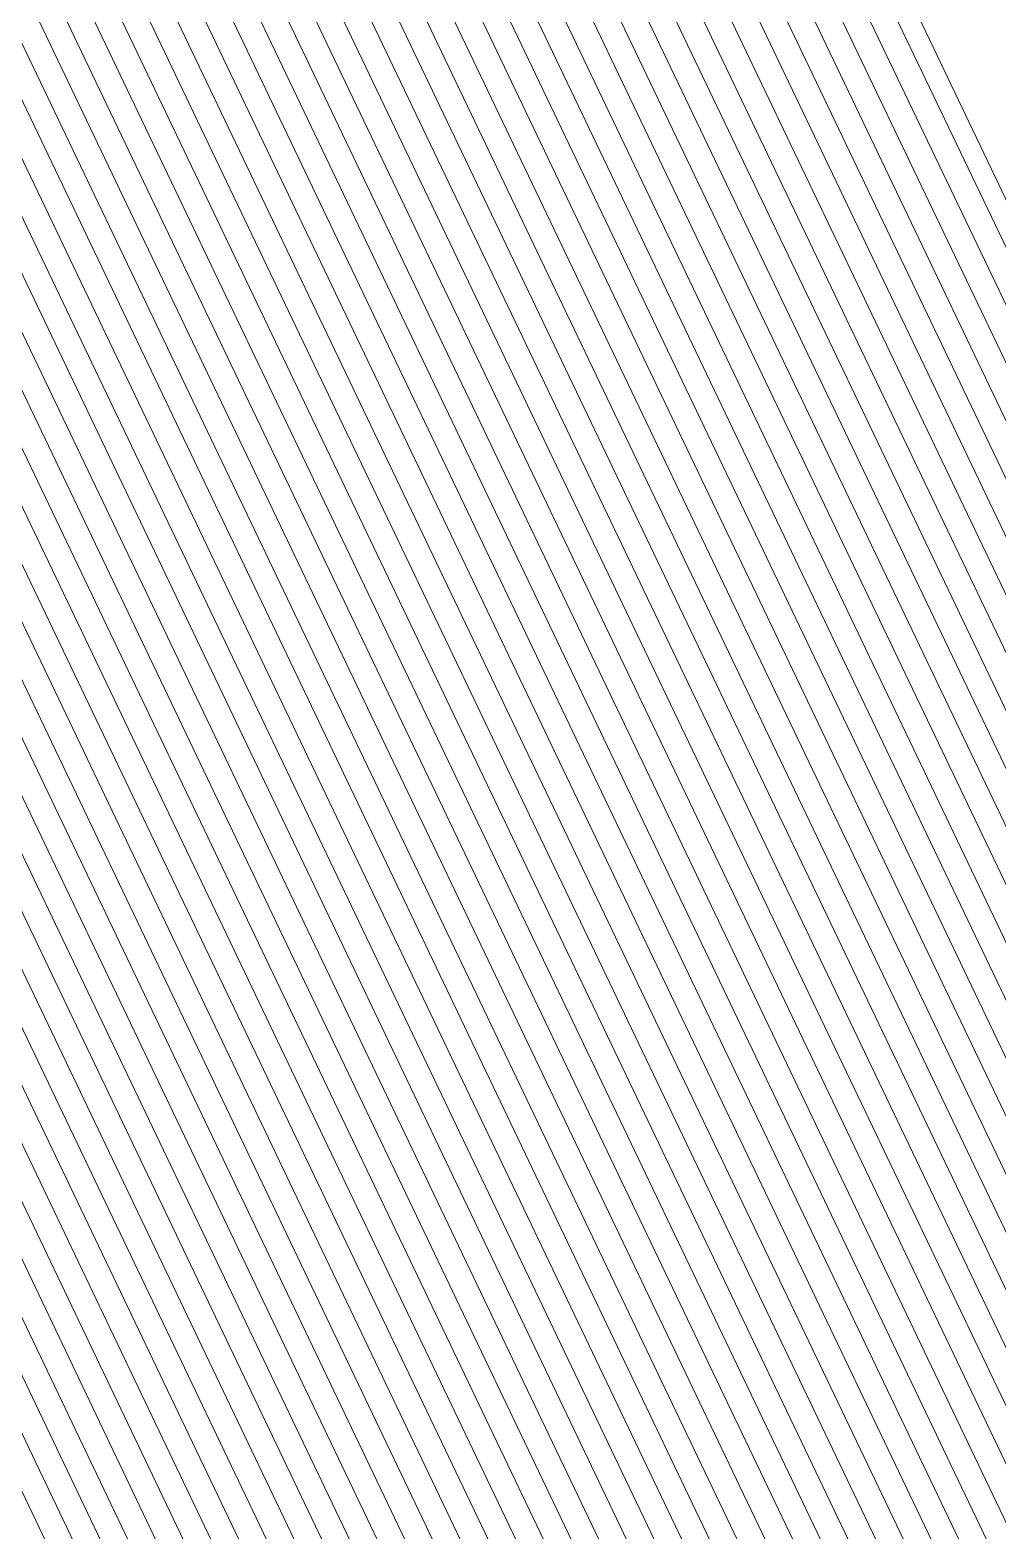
# Model space of a CAD drawing. Header units: metres. Extents: x 678805 to 1359287, y 2747329 to 5497370.
# Drawn here: x 679482.047 to 679482.97, y 2747416.135 to 2747417.565 of the extents above; entities that cross this region are included whole.
import ezdxf

# ---------------------------------------------------------------- set-up
doc = ezdxf.new("R2010")
doc.units = ezdxf.units.M
doc.layers.add('02-L-Waterfeatures 01', color=7, linetype='Continuous', true_color=0x4da6ff)
doc.layers.add('XREF_MON_WATERFEATURE$0$02-L-projecció', color=7, linetype='Continuous', lineweight=5, true_color=0x636363)
doc.layers.add('XREF_MON_WATERFEATURE$0$3-TR terra compactada', color=45, linetype='Continuous', lineweight=0)

# ---------------------------------------------------------------- blocks, each defined once
blk = doc.blocks.new('XREF_MON_WATERFEATURE$0$WTF Without Channel')
at = {"layer": 'XREF_MON_WATERFEATURE$0$3-TR terra compactada'}
h = blk.add_hatch(dxfattribs=at)
h.set_pattern_fill('LINE', color=256, scale=0.0075, style=0)
h.set_pattern_definition([(3.180554681463517e-15, (-0.0845599917398725, -1.595055404119194), (-8.673617379884035e-19, 0.0238125), [])])
h.paths.add_polyline_path([(-5.53626399124596e-06, 0.8741881636903939), (-5.536237375647346e-06, -0.7499505232405763), (7.645201560558569, -0.7499505230225632), (7.644030673154994, 0.7866132804195951), (4.536513713151985, 0.8108087480970578), (4.458066120157298, 1.011425611906631), (4.110179208653628, 1.01413429750308), (4.110179208653628, 0.464878128050252), (2.490238671648917, 0.464878128050252), (2.376964243046694, 0.8574036178634836)])
at = {"layer": 'XREF_MON_WATERFEATURE$0$02-L-projecció'}
blk.add_lwpolyline([(-5.53626399124596e-06, 0.8741881636903939), (-5.536237375647346e-06, -0.7499505232405763), (7.645201560558569, -0.7499505230225632), (7.644030673154994, 0.7866132804195951), (4.536513713151985, 0.8108087480970578), (4.458066120157298, 1.011425611906631), (4.110179208653628, 1.01413429750308), (4.110179208653628, 0.464878128050252), (2.490238671648917, 0.464878128050252), (2.376964243046694, 0.8574036178634836)], close=True, dxfattribs=at)
blk = doc.blocks.new('XREF_MON_WATERFEATURE')
at = {"rotation": 115.5575828866667}
blk.add_blockref('XREF_MON_WATERFEATURE$0$WTF Without Channel', (679483.0746399837, 2747415.46115167), dxfattribs=at)

msp = doc.modelspace()

# ---------------------------------------------------------------- block references
at = {"layer": '02-L-Waterfeatures 01', "color": 18, "true_color": 0x000000}
msp.add_blockref('XREF_MON_WATERFEATURE', (0, 0), dxfattribs=at)

doc.saveas('drawing.dxf')
